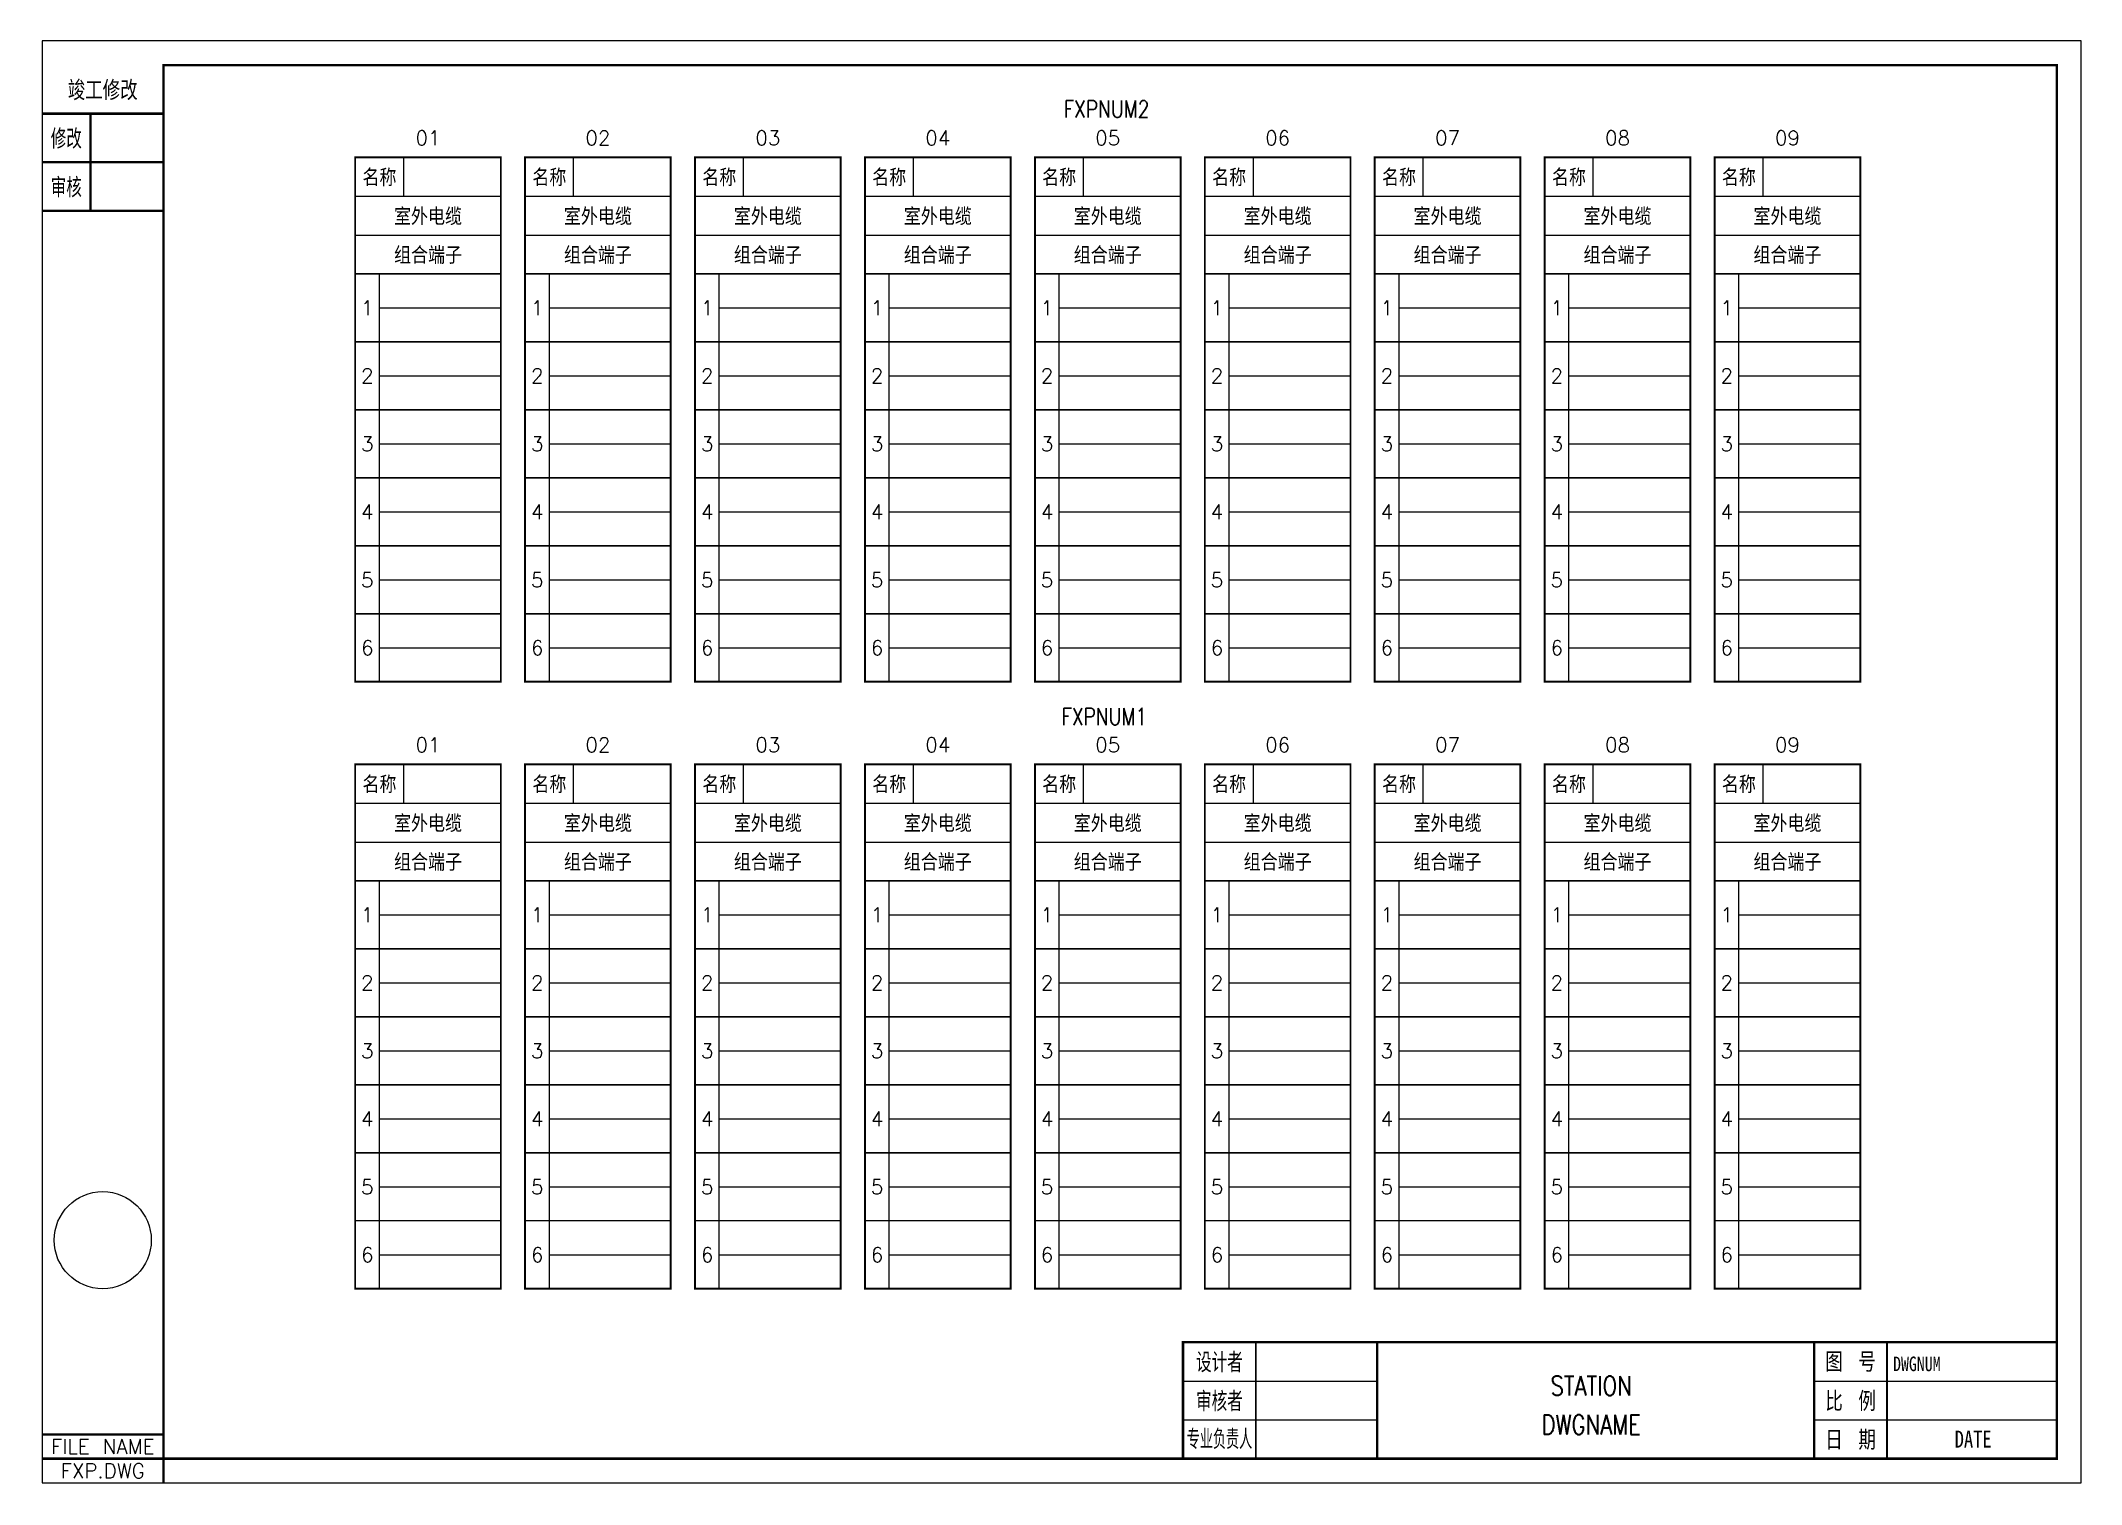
# Model space of a CAD drawing. Header units: inches. Extents: x -70 to 350, y -249 to 48.
import ezdxf
from ezdxf.enums import TextEntityAlignment as Align

# ---------------------------------------------------------------- set-up
doc = ezdxf.new("R2010")
doc.units = ezdxf.units.IN
doc.header["$MEASUREMENT"] = 0
doc.styles.add('CHINESE', font='txt.shx', dxfattribs={"width": 0.9, "bigfont": 'hztxt.shx'})
doc.styles.add('ST', font='SimSun.ttf', dxfattribs={"width": 0.75, "height": 4})
doc.styles.get("Standard").update_dxf_attribs({"font": 'txt.shx', "bigfont": 'hztxt.shx'})

# ---------------------------------------------------------------- blocks, each defined once
blk = doc.blocks.new('BZTB')
at = {"color": 7}
for p, q in [((0.23, 16), (40.23, 16)), ((130.23, 16), (180.23, 16)), ((0.23, 8), (40.23, 8)), ((130.23, 8), (180.23, 8))]:
    blk.add_line(p, q, dxfattribs=at)
at = {"color": 7, "const_width": 0.5}
blk.add_lwpolyline([(0.23, 0), (180.23, 0), (180.23, 24), (0.23, 24)], close=True, dxfattribs=at)
at = {"color": 7}
for points, const_width in [([(15.23, 24), (15.23, 0)], 0.4), ([(40.23, 24), (40.23, 0)], 0.5), ([(130.23, 24), (130.23, 0)], 0.5), ([(145.23, 24), (145.23, 0)], 0.4)]:
    blk.add_lwpolyline(points, dxfattribs=dict(at, const_width=const_width))
at = {"color": 7, "style": 'CHINESE'}
for s, width, p in [('设计者', 0.8, (7.73, 20)), ('图 号', 0.9, (137.73, 20)), ('审核者', 0.8, (7.73, 12)), ('比 例', 0.9, (137.73, 12)), ('日 期', 0.9, (137.73, 4))]:
    blk.add_text(s, height=4, dxfattribs=dict(at, width=width)).set_placement(p, align=Align.MIDDLE)
at = {"color": 7, "style": 'CHINESE', "width": 0.492461}
blk.add_text('专业负责人', height=4, dxfattribs=at).set_placement((1, 2), (14.5, 2), align=Align.FIT)

msp = doc.modelspace()

# ---------------------------------------------------------------- linework, layer by layer
for p, q in [((5, 16), (5, 24)), ((40, 16), (40, 24)), ((75, 16), (75, 24)), ((110, 16), (110, 24)), ((145, 16), (145, 24)), ((180, 16), (180, 24)), ((215, 16), (215, 24)), ((250, 16), (250, 24)), ((285, 16), (285, 24)), ((-5, 16), (25, 16)), ((30, 16), (60, 16)), ((65, 16), (95, 16)), ((100, 16), (130, 16)), ((135, 16), (165, 16)), ((170, 16), (200, 16)), ((205, 16), (235, 16)), ((240, 16), (270, 16)), ((275, 16), (305, 16)), ((-5, 8), (25, 8)), ((30, 8), (60, 8)), ((65, 8), (95, 8)), ((100, 8), (130, 8)), ((135, 8), (165, 8)), ((170, 8), (200, 8)), ((205, 8), (235, 8)), ((240, 8), (270, 8)), ((275, 8), (305, 8)), ((0, -84), (0, 0)), ((35, -84), (35, 0)), ((70, -84), (70, 0)), ((105, -84), (105, 0)), ((140, -84), (140, 0)), ((175, -84), (175, 0)), ((210, -84), (210, 0)), ((245, -84), (245, 0)), ((280, -84), (280, 0)), ((0, -7), (25, -7)), ((35, -7), (60, -7)), ((70, -7), (95, -7)), ((105, -7), (130, -7)), ((140, -7), (165, -7)), ((175, -7), (200, -7)), ((210, -7), (235, -7)), ((245, -7), (270, -7)), ((280, -7), (305, -7)), ((0, -21), (25, -21)), ((35, -21), (60, -21)), ((70, -21), (95, -21)), ((105, -21), (130, -21)), ((140, -21), (165, -21)), ((175, -21), (200, -21)), ((210, -21), (235, -21)), ((245, -21), (270, -21)), ((280, -21), (305, -21)), ((0, -35), (25, -35)), ((35, -35), (60, -35)), ((70, -35), (95, -35)), ((105, -35), (130, -35)), ((140, -35), (165, -35)), ((175, -35), (200, -35)), ((210, -35), (235, -35)), ((245, -35), (270, -35)), ((280, -35), (305, -35)), ((0, -49), (25, -49)), ((35, -49), (60, -49)), ((70, -49), (95, -49)), ((105, -49), (130, -49)), ((140, -49), (165, -49)), ((175, -49), (200, -49)), ((210, -49), (235, -49)), ((245, -49), (270, -49)), ((280, -49), (305, -49)), ((0, -63), (25, -63)), ((35, -63), (60, -63)), ((70, -63), (95, -63)), ((105, -63), (130, -63)), ((140, -63), (165, -63)), ((175, -63), (200, -63)), ((210, -63), (235, -63)), ((245, -63), (270, -63)), ((280, -63), (305, -63)), ((0, -77), (25, -77)), ((35, -77), (60, -77)), ((70, -77), (95, -77)), ((105, -77), (130, -77)), ((140, -77), (165, -77)), ((175, -77), (200, -77)), ((210, -77), (235, -77)), ((245, -77), (270, -77)), ((280, -77), (305, -77)), ((5, -109), (5, -101)), ((40, -109), (40, -101)), ((75, -109), (75, -101)), ((110, -109), (110, -101)), ((145, -109), (145, -101)), ((180, -109), (180, -101)), ((215, -109), (215, -101)), ((250, -109), (250, -101)), ((285, -109), (285, -101)), ((-5, -109), (25, -109)), ((30, -109), (60, -109)), ((65, -109), (95, -109)), ((100, -109), (130, -109)), ((135, -109), (165, -109)), ((170, -109), (200, -109)), ((205, -109), (235, -109)), ((240, -109), (270, -109)), ((275, -109), (305, -109)), ((-5, -117), (25, -117)), ((30, -117), (60, -117)), ((65, -117), (95, -117)), ((100, -117), (130, -117)), ((135, -117), (165, -117)), ((170, -117), (200, -117)), ((205, -117), (235, -117)), ((240, -117), (270, -117)), ((275, -117), (305, -117)), ((0, -209), (0, -125)), ((35, -209), (35, -125)), ((70, -209), (70, -125)), ((105, -209), (105, -125)), ((140, -209), (140, -125)), ((175, -209), (175, -125)), ((210, -209), (210, -125)), ((245, -209), (245, -125)), ((280, -209), (280, -125)), ((0, -132), (25, -132)), ((35, -132), (60, -132)), ((70, -132), (95, -132)), ((105, -132), (130, -132)), ((140, -132), (165, -132)), ((175, -132), (200, -132)), ((210, -132), (235, -132)), ((245, -132), (270, -132)), ((280, -132), (305, -132)), ((0, -146), (25, -146)), ((35, -146), (60, -146)), ((70, -146), (95, -146)), ((105, -146), (130, -146)), ((140, -146), (165, -146)), ((175, -146), (200, -146)), ((210, -146), (235, -146)), ((245, -146), (270, -146)), ((280, -146), (305, -146)), ((0, -160), (25, -160)), ((35, -160), (60, -160)), ((70, -160), (95, -160)), ((105, -160), (130, -160)), ((140, -160), (165, -160)), ((175, -160), (200, -160)), ((210, -160), (235, -160)), ((245, -160), (270, -160)), ((280, -160), (305, -160)), ((0, -174), (25, -174)), ((35, -174), (60, -174)), ((70, -174), (95, -174)), ((105, -174), (130, -174)), ((140, -174), (165, -174)), ((175, -174), (200, -174)), ((210, -174), (235, -174)), ((245, -174), (270, -174)), ((280, -174), (305, -174)), ((0, -188), (25, -188)), ((35, -188), (60, -188)), ((70, -188), (95, -188)), ((105, -188), (130, -188)), ((140, -188), (165, -188)), ((175, -188), (200, -188)), ((210, -188), (235, -188)), ((245, -188), (270, -188)), ((280, -188), (305, -188)), ((0, -202), (25, -202)), ((35, -202), (60, -202)), ((70, -202), (95, -202)), ((105, -202), (130, -202)), ((140, -202), (165, -202)), ((175, -202), (200, -202)), ((210, -202), (235, -202)), ((245, -202), (270, -202)), ((280, -202), (305, -202))]:
    msp.add_line(p, q)
msp.add_lwpolyline([(-69.5, -249), (350.5, -249), (350.5, 48), (-69.5, 48)], close=True)
for points in [[(-44.5, -244, 0.5, 0.5, 0), (345.5, -244, 0.5, 0.5, 0), (345.5, 43, 0.5, 0.5, 0), (-44.5, 43, 0.5, 0.5, 0)], [(-5, -84, 0.4, 0.4, 0), (25, -84, 0.4, 0.4, 0), (25, 24, 0.4, 0.4, 0), (-5, 24, 0.4, 0.4, 0)], [(30, -84, 0.4, 0.4, 0), (60, -84, 0.4, 0.4, 0), (60, 24, 0.4, 0.4, 0), (30, 24, 0.4, 0.4, 0)], [(65, -84, 0.4, 0.4, 0), (95, -84, 0.4, 0.4, 0), (95, 24, 0.4, 0.4, 0), (65, 24, 0.4, 0.4, 0)], [(100, -84, 0.4, 0.4, 0), (130, -84, 0.4, 0.4, 0), (130, 24, 0.4, 0.4, 0), (100, 24, 0.4, 0.4, 0)], [(135, -84, 0.4, 0.4, 0), (165, -84, 0.4, 0.4, 0), (165, 24, 0.4, 0.4, 0), (135, 24, 0.4, 0.4, 0)], [(170, -84, 0.4, 0.4, 0), (200, -84, 0.4, 0.4, 0), (200, 24, 0.4, 0.4, 0), (170, 24, 0.4, 0.4, 0)], [(205, -84, 0.4, 0.4, 0), (235, -84, 0.4, 0.4, 0), (235, 24, 0.4, 0.4, 0), (205, 24, 0.4, 0.4, 0)], [(240, -84, 0.4, 0.4, 0), (270, -84, 0.4, 0.4, 0), (270, 24, 0.4, 0.4, 0), (240, 24, 0.4, 0.4, 0)], [(275, -84, 0.4, 0.4, 0), (305, -84, 0.4, 0.4, 0), (305, 24, 0.4, 0.4, 0), (275, 24, 0.4, 0.4, 0)], [(-5, -209, 0.4, 0.4, 0), (25, -209, 0.4, 0.4, 0), (25, -101, 0.4, 0.4, 0), (-5, -101, 0.4, 0.4, 0)], [(30, -209, 0.4, 0.4, 0), (60, -209, 0.4, 0.4, 0), (60, -101, 0.4, 0.4, 0), (30, -101, 0.4, 0.4, 0)], [(65, -209, 0.4, 0.4, 0), (95, -209, 0.4, 0.4, 0), (95, -101, 0.4, 0.4, 0), (65, -101, 0.4, 0.4, 0)], [(100, -209, 0.4, 0.4, 0), (130, -209, 0.4, 0.4, 0), (130, -101, 0.4, 0.4, 0), (100, -101, 0.4, 0.4, 0)], [(135, -209, 0.4, 0.4, 0), (165, -209, 0.4, 0.4, 0), (165, -101, 0.4, 0.4, 0), (135, -101, 0.4, 0.4, 0)], [(170, -209, 0.4, 0.4, 0), (200, -209, 0.4, 0.4, 0), (200, -101, 0.4, 0.4, 0), (170, -101, 0.4, 0.4, 0)], [(205, -209, 0.4, 0.4, 0), (235, -209, 0.4, 0.4, 0), (235, -101, 0.4, 0.4, 0), (205, -101, 0.4, 0.4, 0)], [(240, -209, 0.4, 0.4, 0), (270, -209, 0.4, 0.4, 0), (270, -101, 0.4, 0.4, 0), (240, -101, 0.4, 0.4, 0)], [(275, -209, 0.4, 0.4, 0), (305, -209, 0.4, 0.4, 0), (305, -101, 0.4, 0.4, 0), (275, -101, 0.4, 0.4, 0)]]:
    msp.add_lwpolyline(points, format="xyseb", close=True)
for points in [[(-69.5, 33, 0.5, 0.5, 0), (-44.5, 33, 0.5, 0.5, 0)], [(-59.5, 13, 0.5, 0.5, 0), (-59.5, 33, 0.5, 0.5, 0)], [(-69.5, 23, 0.5, 0.5, 0), (-44.5, 23, 0.5, 0.5, 0)], [(-69.5, 13, 0.5, 0.5, 0), (-44.5, 13, 0.5, 0.5, 0)], [(25, 0, 0.3, 0.3, 0), (-5, 0, 0.3, 0.3, 0)], [(60, 0, 0.3, 0.3, 0), (30, 0, 0.3, 0.3, 0)], [(95, 0, 0.3, 0.3, 0), (65, 0, 0.3, 0.3, 0)], [(130, 0, 0.3, 0.3, 0), (100, 0, 0.3, 0.3, 0)], [(165, 0, 0.3, 0.3, 0), (135, 0, 0.3, 0.3, 0)], [(200, 0, 0.3, 0.3, 0), (170, 0, 0.3, 0.3, 0)], [(235, 0, 0.3, 0.3, 0), (205, 0, 0.3, 0.3, 0)], [(270, 0, 0.3, 0.3, 0), (240, 0, 0.3, 0.3, 0)], [(305, 0, 0.3, 0.3, 0), (275, 0, 0.3, 0.3, 0)], [(25, -14, 0.3, 0.3, 0), (-5, -14, 0.3, 0.3, 0)], [(60, -14, 0.3, 0.3, 0), (30, -14, 0.3, 0.3, 0)], [(95, -14, 0.3, 0.3, 0), (65, -14, 0.3, 0.3, 0)], [(130, -14, 0.3, 0.3, 0), (100, -14, 0.3, 0.3, 0)], [(165, -14, 0.3, 0.3, 0), (135, -14, 0.3, 0.3, 0)], [(200, -14, 0.3, 0.3, 0), (170, -14, 0.3, 0.3, 0)], [(235, -14, 0.3, 0.3, 0), (205, -14, 0.3, 0.3, 0)], [(270, -14, 0.3, 0.3, 0), (240, -14, 0.3, 0.3, 0)], [(305, -14, 0.3, 0.3, 0), (275, -14, 0.3, 0.3, 0)], [(25, -28, 0.3, 0.3, 0), (-5, -28, 0.3, 0.3, 0)], [(60, -28, 0.3, 0.3, 0), (30, -28, 0.3, 0.3, 0)], [(95, -28, 0.3, 0.3, 0), (65, -28, 0.3, 0.3, 0)], [(130, -28, 0.3, 0.3, 0), (100, -28, 0.3, 0.3, 0)], [(165, -28, 0.3, 0.3, 0), (135, -28, 0.3, 0.3, 0)], [(200, -28, 0.3, 0.3, 0), (170, -28, 0.3, 0.3, 0)], [(235, -28, 0.3, 0.3, 0), (205, -28, 0.3, 0.3, 0)], [(270, -28, 0.3, 0.3, 0), (240, -28, 0.3, 0.3, 0)], [(305, -28, 0.3, 0.3, 0), (275, -28, 0.3, 0.3, 0)], [(25, -42, 0.3, 0.3, 0), (-5, -42, 0.3, 0.3, 0)], [(60, -42, 0.3, 0.3, 0), (30, -42, 0.3, 0.3, 0)], [(95, -42, 0.3, 0.3, 0), (65, -42, 0.3, 0.3, 0)], [(130, -42, 0.3, 0.3, 0), (100, -42, 0.3, 0.3, 0)], [(165, -42, 0.3, 0.3, 0), (135, -42, 0.3, 0.3, 0)], [(200, -42, 0.3, 0.3, 0), (170, -42, 0.3, 0.3, 0)], [(235, -42, 0.3, 0.3, 0), (205, -42, 0.3, 0.3, 0)], [(270, -42, 0.3, 0.3, 0), (240, -42, 0.3, 0.3, 0)], [(305, -42, 0.3, 0.3, 0), (275, -42, 0.3, 0.3, 0)], [(25, -56, 0.3, 0.3, 0), (-5, -56, 0.3, 0.3, 0)], [(60, -56, 0.3, 0.3, 0), (30, -56, 0.3, 0.3, 0)], [(95, -56, 0.3, 0.3, 0), (65, -56, 0.3, 0.3, 0)], [(130, -56, 0.3, 0.3, 0), (100, -56, 0.3, 0.3, 0)], [(165, -56, 0.3, 0.3, 0), (135, -56, 0.3, 0.3, 0)], [(200, -56, 0.3, 0.3, 0), (170, -56, 0.3, 0.3, 0)], [(235, -56, 0.3, 0.3, 0), (205, -56, 0.3, 0.3, 0)], [(270, -56, 0.3, 0.3, 0), (240, -56, 0.3, 0.3, 0)], [(305, -56, 0.3, 0.3, 0), (275, -56, 0.3, 0.3, 0)], [(25, -70, 0.3, 0.3, 0), (-5, -70, 0.3, 0.3, 0)], [(60, -70, 0.3, 0.3, 0), (30, -70, 0.3, 0.3, 0)], [(95, -70, 0.3, 0.3, 0), (65, -70, 0.3, 0.3, 0)], [(130, -70, 0.3, 0.3, 0), (100, -70, 0.3, 0.3, 0)], [(165, -70, 0.3, 0.3, 0), (135, -70, 0.3, 0.3, 0)], [(200, -70, 0.3, 0.3, 0), (170, -70, 0.3, 0.3, 0)], [(235, -70, 0.3, 0.3, 0), (205, -70, 0.3, 0.3, 0)], [(270, -70, 0.3, 0.3, 0), (240, -70, 0.3, 0.3, 0)], [(305, -70, 0.3, 0.3, 0), (275, -70, 0.3, 0.3, 0)], [(25, -125, 0.3, 0.3, 0), (-5, -125, 0.3, 0.3, 0)], [(60, -125, 0.3, 0.3, 0), (30, -125, 0.3, 0.3, 0)], [(95, -125, 0.3, 0.3, 0), (65, -125, 0.3, 0.3, 0)], [(130, -125, 0.3, 0.3, 0), (100, -125, 0.3, 0.3, 0)], [(165, -125, 0.3, 0.3, 0), (135, -125, 0.3, 0.3, 0)], [(200, -125, 0.3, 0.3, 0), (170, -125, 0.3, 0.3, 0)], [(235, -125, 0.3, 0.3, 0), (205, -125, 0.3, 0.3, 0)], [(270, -125, 0.3, 0.3, 0), (240, -125, 0.3, 0.3, 0)], [(305, -125, 0.3, 0.3, 0), (275, -125, 0.3, 0.3, 0)], [(25, -139, 0.3, 0.3, 0), (-5, -139, 0.3, 0.3, 0)], [(60, -139, 0.3, 0.3, 0), (30, -139, 0.3, 0.3, 0)], [(95, -139, 0.3, 0.3, 0), (65, -139, 0.3, 0.3, 0)], [(130, -139, 0.3, 0.3, 0), (100, -139, 0.3, 0.3, 0)], [(165, -139, 0.3, 0.3, 0), (135, -139, 0.3, 0.3, 0)], [(200, -139, 0.3, 0.3, 0), (170, -139, 0.3, 0.3, 0)], [(235, -139, 0.3, 0.3, 0), (205, -139, 0.3, 0.3, 0)], [(270, -139, 0.3, 0.3, 0), (240, -139, 0.3, 0.3, 0)], [(305, -139, 0.3, 0.3, 0), (275, -139, 0.3, 0.3, 0)], [(25, -153, 0.3, 0.3, 0), (-5, -153, 0.3, 0.3, 0)], [(60, -153, 0.3, 0.3, 0), (30, -153, 0.3, 0.3, 0)], [(95, -153, 0.3, 0.3, 0), (65, -153, 0.3, 0.3, 0)], [(130, -153, 0.3, 0.3, 0), (100, -153, 0.3, 0.3, 0)], [(165, -153, 0.3, 0.3, 0), (135, -153, 0.3, 0.3, 0)], [(200, -153, 0.3, 0.3, 0), (170, -153, 0.3, 0.3, 0)], [(235, -153, 0.3, 0.3, 0), (205, -153, 0.3, 0.3, 0)], [(270, -153, 0.3, 0.3, 0), (240, -153, 0.3, 0.3, 0)], [(305, -153, 0.3, 0.3, 0), (275, -153, 0.3, 0.3, 0)], [(25, -167, 0.3, 0.3, 0), (-5, -167, 0.3, 0.3, 0)], [(60, -167, 0.3, 0.3, 0), (30, -167, 0.3, 0.3, 0)], [(95, -167, 0.3, 0.3, 0), (65, -167, 0.3, 0.3, 0)], [(130, -167, 0.3, 0.3, 0), (100, -167, 0.3, 0.3, 0)], [(165, -167, 0.3, 0.3, 0), (135, -167, 0.3, 0.3, 0)], [(200, -167, 0.3, 0.3, 0), (170, -167, 0.3, 0.3, 0)], [(235, -167, 0.3, 0.3, 0), (205, -167, 0.3, 0.3, 0)], [(270, -167, 0.3, 0.3, 0), (240, -167, 0.3, 0.3, 0)], [(305, -167, 0.3, 0.3, 0), (275, -167, 0.3, 0.3, 0)], [(25, -181, 0.3, 0.3, 0), (-5, -181, 0.3, 0.3, 0)], [(60, -181, 0.3, 0.3, 0), (30, -181, 0.3, 0.3, 0)], [(95, -181, 0.3, 0.3, 0), (65, -181, 0.3, 0.3, 0)], [(130, -181, 0.3, 0.3, 0), (100, -181, 0.3, 0.3, 0)], [(165, -181, 0.3, 0.3, 0), (135, -181, 0.3, 0.3, 0)], [(200, -181, 0.3, 0.3, 0), (170, -181, 0.3, 0.3, 0)], [(235, -181, 0.3, 0.3, 0), (205, -181, 0.3, 0.3, 0)], [(270, -181, 0.3, 0.3, 0), (240, -181, 0.3, 0.3, 0)], [(305, -181, 0.3, 0.3, 0), (275, -181, 0.3, 0.3, 0)], [(25, -195, 0.3, 0.3, 0), (-5, -195, 0.3, 0.3, 0)], [(60, -195, 0.3, 0.3, 0), (30, -195, 0.3, 0.3, 0)], [(95, -195, 0.3, 0.3, 0), (65, -195, 0.3, 0.3, 0)], [(130, -195, 0.3, 0.3, 0), (100, -195, 0.3, 0.3, 0)], [(165, -195, 0.3, 0.3, 0), (135, -195, 0.3, 0.3, 0)], [(200, -195, 0.3, 0.3, 0), (170, -195, 0.3, 0.3, 0)], [(235, -195, 0.3, 0.3, 0), (205, -195, 0.3, 0.3, 0)], [(270, -195, 0.3, 0.3, 0), (240, -195, 0.3, 0.3, 0)], [(305, -195, 0.3, 0.3, 0), (275, -195, 0.3, 0.3, 0)]]:
    msp.add_lwpolyline(points, format="xyseb")
at = {"const_width": 0.5}
for points in [[(-69.5, -239), (-44.5, -239)], [(-44.5, -249), (-44.5, -244), (-69.5, -244)]]:
    msp.add_lwpolyline(points, dxfattribs=at)
at = {"color": 7}
msp.add_circle((-57, -199), 10, dxfattribs=at)

# ---------------------------------------------------------------- block references
at = {"color": 0}
msp.add_blockref('BZTB', (165.27, -244), dxfattribs=at)

# ---------------------------------------------------------------- texts
at = {"style": 'CHINESE'}
for s, width, p in [('竣工修改', 0.9, (-57, 38)), ('修改', 0.8, (-64.5, 28)), ('审核', 0.8, (-64.5, 18))]:
    msp.add_text(s, height=4, dxfattribs=dict(at, width=width)).set_placement(p, align=Align.MIDDLE)
for s, height, p in [('01', 3, (10, 28)), ('02', 3, (45, 28)), ('03', 3, (80, 28)), ('04', 3, (115, 28)), ('05', 3, (150, 28)), ('06', 3, (185, 28)), ('07', 3, (220, 28)), ('08', 3, (255, 28)), ('09', 3, (290, 28)), ('名称', 3.5, (0, 20)), ('名称', 3.5, (35, 20)), ('名称', 3.5, (70, 20)), ('名称', 3.5, (105, 20)), ('名称', 3.5, (140, 20)), ('名称', 3.5, (175, 20)), ('名称', 3.5, (210, 20)), ('名称', 3.5, (245, 20)), ('名称', 3.5, (280, 20)), ('室外电缆', 3.5, (10, 12)), ('室外电缆', 3.5, (45, 12)), ('室外电缆', 3.5, (80, 12)), ('室外电缆', 3.5, (115, 12)), ('室外电缆', 3.5, (150, 12)), ('室外电缆', 3.5, (185, 12)), ('室外电缆', 3.5, (220, 12)), ('室外电缆', 3.5, (255, 12)), ('室外电缆', 3.5, (290, 12)), ('组合端子', 3.5, (10, 4)), ('组合端子', 3.5, (45, 4)), ('组合端子', 3.5, (80, 4)), ('组合端子', 3.5, (115, 4)), ('组合端子', 3.5, (150, 4)), ('组合端子', 3.5, (185, 4)), ('组合端子', 3.5, (220, 4)), ('组合端子', 3.5, (255, 4)), ('组合端子', 3.5, (290, 4)), ('1', 3, (-2.5, -7)), ('1', 3, (32.5, -7)), ('1', 3, (67.5, -7)), ('1', 3, (102.5, -7)), ('1', 3, (137.5, -7)), ('1', 3, (172.5, -7)), ('1', 3, (207.5, -7)), ('1', 3, (242.5, -7)), ('1', 3, (277.5, -7)), ('2', 3, (-2.5, -21)), ('2', 3, (32.5, -21)), ('2', 3, (67.5, -21)), ('2', 3, (102.5, -21)), ('2', 3, (137.5, -21)), ('2', 3, (172.5, -21)), ('2', 3, (207.5, -21)), ('2', 3, (242.5, -21)), ('2', 3, (277.5, -21)), ('3', 3, (-2.5, -35)), ('3', 3, (32.5, -35)), ('3', 3, (67.5, -35)), ('3', 3, (102.5, -35)), ('3', 3, (137.5, -35)), ('3', 3, (172.5, -35)), ('3', 3, (207.5, -35)), ('3', 3, (242.5, -35)), ('3', 3, (277.5, -35)), ('4', 3, (-2.5, -49)), ('4', 3, (32.5, -49)), ('4', 3, (67.5, -49)), ('4', 3, (102.5, -49)), ('4', 3, (137.5, -49)), ('4', 3, (172.5, -49)), ('4', 3, (207.5, -49)), ('4', 3, (242.5, -49)), ('4', 3, (277.5, -49)), ('5', 3, (-2.5, -63)), ('5', 3, (32.5, -63)), ('5', 3, (67.5, -63)), ('5', 3, (102.5, -63)), ('5', 3, (137.5, -63)), ('5', 3, (172.5, -63)), ('5', 3, (207.5, -63)), ('5', 3, (242.5, -63)), ('5', 3, (277.5, -63)), ('6', 3, (-2.5, -77)), ('6', 3, (32.5, -77)), ('6', 3, (67.5, -77)), ('6', 3, (102.5, -77)), ('6', 3, (137.5, -77)), ('6', 3, (172.5, -77)), ('6', 3, (207.5, -77)), ('6', 3, (242.5, -77)), ('6', 3, (277.5, -77)), ('01', 3, (10, -97)), ('02', 3, (45, -97)), ('03', 3, (80, -97)), ('04', 3, (115, -97)), ('05', 3, (150, -97)), ('06', 3, (185, -97)), ('07', 3, (220, -97)), ('08', 3, (255, -97)), ('09', 3, (290, -97)), ('名称', 3.5, (0, -105)), ('名称', 3.5, (35, -105)), ('名称', 3.5, (70, -105)), ('名称', 3.5, (105, -105)), ('名称', 3.5, (140, -105)), ('名称', 3.5, (175, -105)), ('名称', 3.5, (210, -105)), ('名称', 3.5, (245, -105)), ('名称', 3.5, (280, -105)), ('室外电缆', 3.5, (10, -113)), ('室外电缆', 3.5, (45, -113)), ('室外电缆', 3.5, (80, -113)), ('室外电缆', 3.5, (115, -113)), ('室外电缆', 3.5, (150, -113)), ('室外电缆', 3.5, (185, -113)), ('室外电缆', 3.5, (220, -113)), ('室外电缆', 3.5, (255, -113)), ('室外电缆', 3.5, (290, -113)), ('组合端子', 3.5, (10, -121)), ('组合端子', 3.5, (45, -121)), ('组合端子', 3.5, (80, -121)), ('组合端子', 3.5, (115, -121)), ('组合端子', 3.5, (150, -121)), ('组合端子', 3.5, (185, -121)), ('组合端子', 3.5, (220, -121)), ('组合端子', 3.5, (255, -121)), ('组合端子', 3.5, (290, -121)), ('1', 3, (-2.5, -132)), ('1', 3, (32.5, -132)), ('1', 3, (67.5, -132)), ('1', 3, (102.5, -132)), ('1', 3, (137.5, -132)), ('1', 3, (172.5, -132)), ('1', 3, (207.5, -132)), ('1', 3, (242.5, -132)), ('1', 3, (277.5, -132)), ('2', 3, (-2.5, -146)), ('2', 3, (32.5, -146)), ('2', 3, (67.5, -146)), ('2', 3, (102.5, -146)), ('2', 3, (137.5, -146)), ('2', 3, (172.5, -146)), ('2', 3, (207.5, -146)), ('2', 3, (242.5, -146)), ('2', 3, (277.5, -146)), ('3', 3, (-2.5, -160)), ('3', 3, (32.5, -160)), ('3', 3, (67.5, -160)), ('3', 3, (102.5, -160)), ('3', 3, (137.5, -160)), ('3', 3, (172.5, -160)), ('3', 3, (207.5, -160)), ('3', 3, (242.5, -160)), ('3', 3, (277.5, -160)), ('4', 3, (-2.5, -174)), ('4', 3, (32.5, -174)), ('4', 3, (67.5, -174)), ('4', 3, (102.5, -174)), ('4', 3, (137.5, -174)), ('4', 3, (172.5, -174)), ('4', 3, (207.5, -174)), ('4', 3, (242.5, -174)), ('4', 3, (277.5, -174)), ('5', 3, (-2.5, -188)), ('5', 3, (32.5, -188)), ('5', 3, (67.5, -188)), ('5', 3, (102.5, -188)), ('5', 3, (137.5, -188)), ('5', 3, (172.5, -188)), ('5', 3, (207.5, -188)), ('5', 3, (242.5, -188)), ('5', 3, (277.5, -188)), ('6', 3, (-2.5, -202)), ('6', 3, (32.5, -202)), ('6', 3, (67.5, -202)), ('6', 3, (102.5, -202)), ('6', 3, (137.5, -202)), ('6', 3, (172.5, -202)), ('6', 3, (207.5, -202)), ('6', 3, (242.5, -202)), ('6', 3, (277.5, -202)), ('FILE NAME', 3, (-57, -241.5)), ('FXP.DWG', 3, (-57, -246.5))]:
    msp.add_text(s, height=height, dxfattribs=at).set_placement(p, align=Align.MIDDLE)
at = {"width": 0.8}
for tag, text, p in [('FXPNUM2', 'FXPNUM2', (149.76, 32.19)), ('FXPNUM1', 'FXPNUM1', (149.29, -92.91))]:
    msp.add_attdef(tag, text=text, height=3.5, dxfattribs=at).set_placement(p, align=Align.CENTER)
at = {"style": 'ST', "width": 0.8}
msp.add_attdef('DWGNUM', (311.75, -225.97), 'DWGNUM', height=3, dxfattribs=at)
at = {"width": 0.8}
for tag, text, height, style, p in [('STATION', 'STATION', 4, 'CHINESE', (249.56, -228.99)), ('DWGNAME', 'DWGNAME', 4, 'CHINESE', (249.56, -236.99)), ('DATE', 'DATE', 3.5, 'ST', (328.25, -239.97))]:
    msp.add_attdef(tag, text=text, height=height, dxfattribs=dict(at, style=style)).set_placement(p, align=Align.MIDDLE)

doc.saveas('drawing.dxf')
